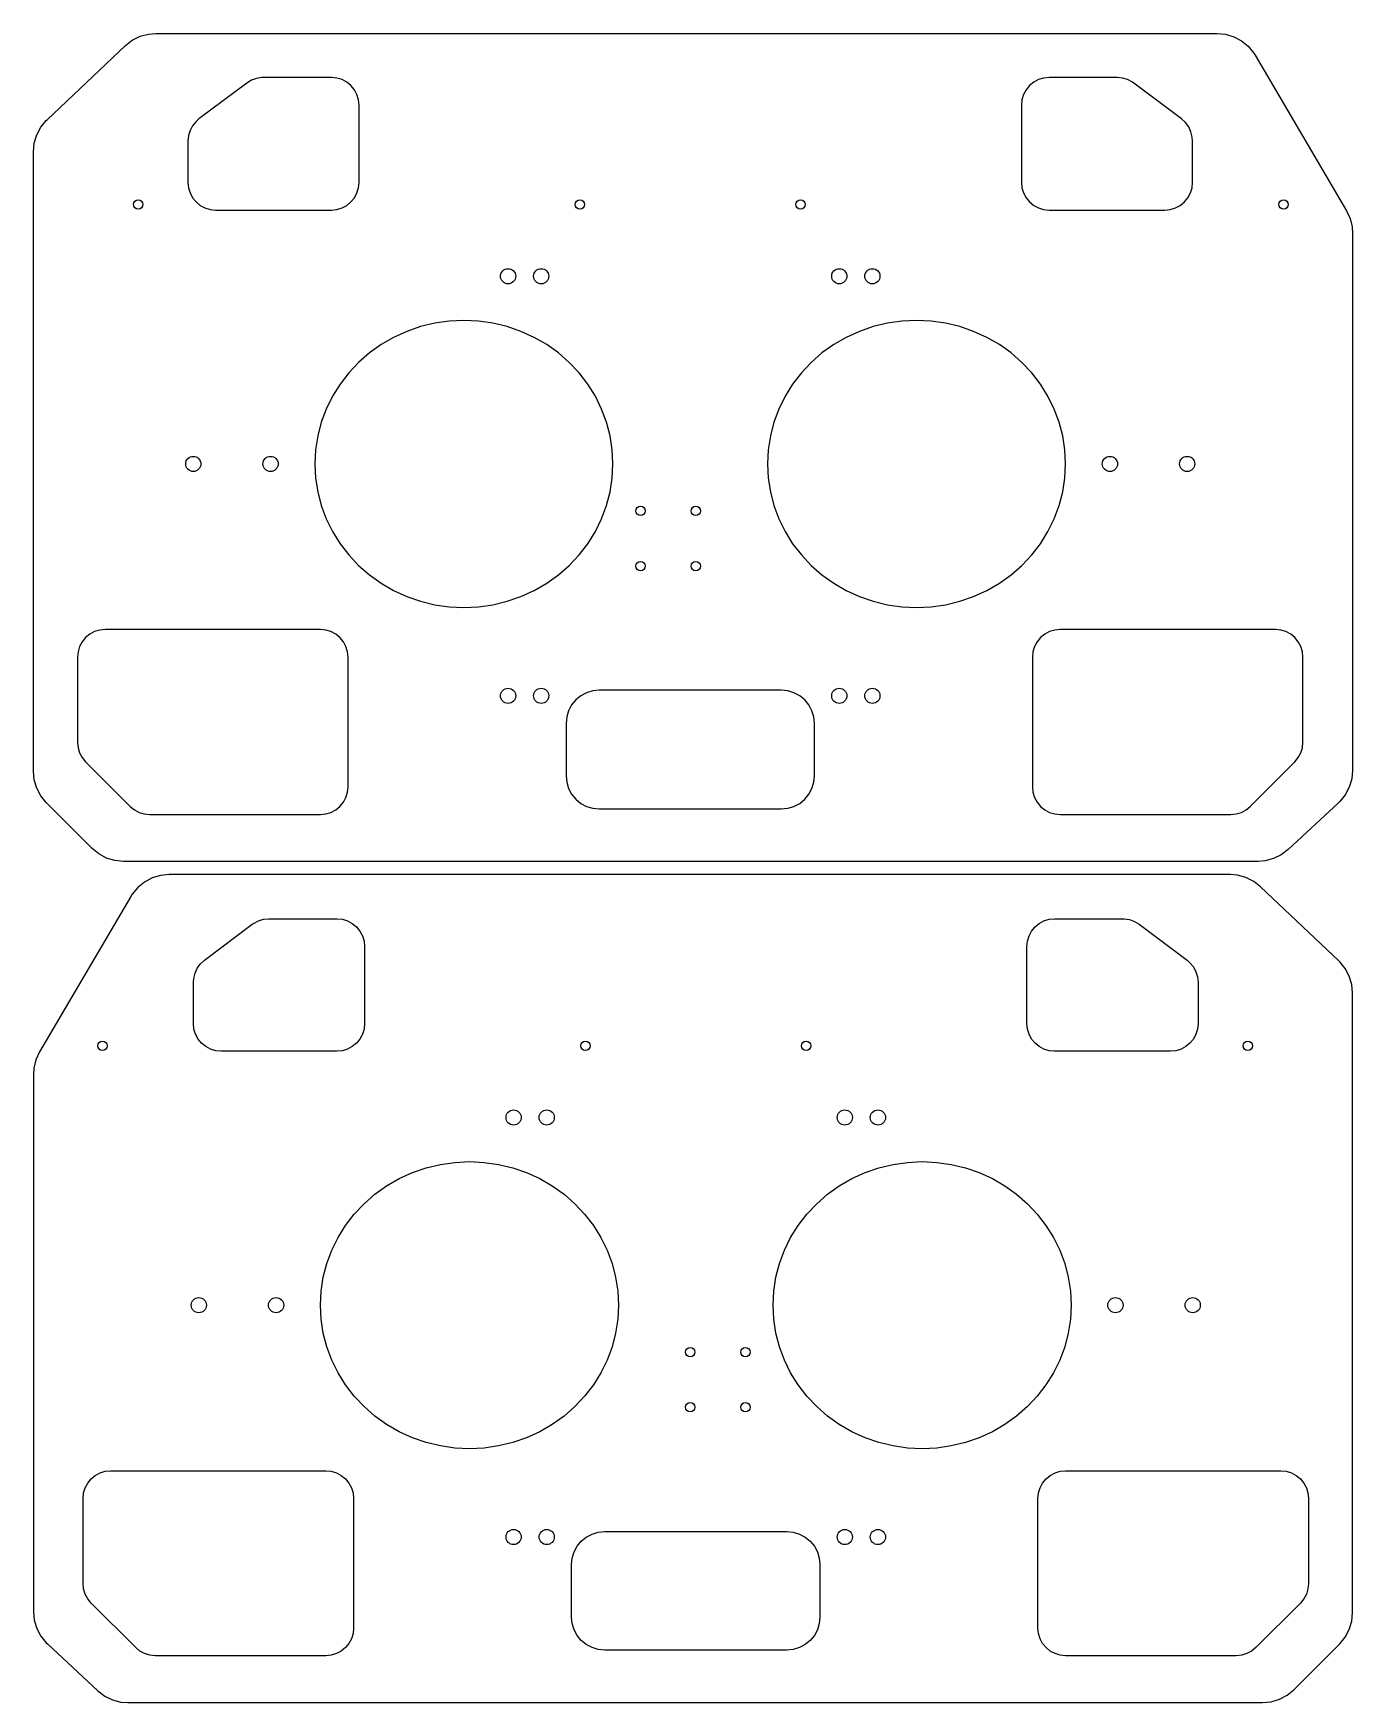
# Model space of a CAD drawing. Header units: millimetres. Extents: x 66 to 544, y 2 to 607.
import ezdxf

# ---------------------------------------------------------------- set-up
doc = ezdxf.new("R2010")
doc.units = ezdxf.units.MM

msp = doc.modelspace()

# ---------------------------------------------------------------- linework, layer by layer
for points in [[(95.31, 307.51), (92.3, 308.42), (89.54, 309.9), (87.11, 311.89), (70.49, 328.51), (68.5, 330.94), (67.02, 333.7), (66.11, 336.71), (65.8, 339.83), (65.8, 564.32), (66.11, 567.44), (67.02, 570.44), (68.5, 573.21), (70.49, 575.63), (70.8, 575.93), (99.17, 602.82), (101.65, 604.74), (104.45, 606.14), (107.48, 606.97), (110.18, 607.2), (494.65, 607.2), (497.77, 606.89), (500.77, 605.98), (503.54, 604.5), (505.96, 602.51), (507.95, 600.09), (508.44, 599.31), (541.59, 542.96), (542.91, 540.11), (543.65, 537.06), (543.8, 534.84), (543.8, 340.18), (543.49, 337.06), (542.58, 334.05), (541.1, 331.29), (539.11, 328.86), (538.69, 328.45), (520.4, 311.48), (517.91, 309.58), (515.09, 308.2), (512.06, 307.4), (509.52, 307.2), (98.43, 307.2)], [(173.8, 543.2), (175.75, 543.39), (177.63, 543.96), (179.36, 544.89), (180.87, 546.13), (182.11, 547.64), (183.04, 549.37), (183.61, 551.25), (183.8, 553.2), (183.8, 581.2), (183.61, 583.15), (183.04, 585.03), (182.11, 586.76), (180.87, 588.27), (179.36, 589.51), (177.63, 590.44), (175.75, 591.01), (173.8, 591.2), (149.13, 591.2), (148.59, 591.19), (146.65, 590.89), (144.81, 590.22), (143.13, 589.2), (125.8, 576.2), (124.73, 575.27), (123.49, 573.76), (122.56, 572.03), (121.99, 570.15), (121.8, 568.2), (121.8, 553.2), (121.99, 551.25), (122.56, 549.37), (123.49, 547.64), (124.73, 546.13), (126.24, 544.89), (127.97, 543.96), (129.85, 543.39), (131.8, 543.2)], [(477.75, 543.39), (479.63, 543.96), (481.36, 544.89), (482.87, 546.13), (484.11, 547.64), (485.04, 549.37), (485.61, 551.25), (485.8, 553.2), (485.8, 568.2), (485.7, 569.61), (485.23, 571.52), (484.4, 573.29), (483.25, 574.88), (481.8, 576.2), (464.47, 589.2), (464.02, 589.51), (462.29, 590.44), (460.42, 591.01), (458.47, 591.2), (433.8, 591.2), (431.85, 591.01), (429.97, 590.44), (428.24, 589.51), (426.73, 588.27), (425.49, 586.76), (424.56, 585.03), (423.99, 583.15), (423.8, 581.2), (423.8, 553.2), (423.99, 551.25), (424.56, 549.37), (425.49, 547.64), (426.73, 546.13), (428.24, 544.89), (429.97, 543.96), (431.85, 543.39), (433.8, 543.2), (475.8, 543.2)], [(227.09, 399.45), (232.33, 400.2), (237.48, 401.44), (242.46, 403.16), (247.26, 405.34), (251.8, 407.96), (256.06, 411), (259.98, 414.43), (263.54, 418.21), (266.7, 422.31), (269.42, 426.69), (271.69, 431.3), (273.47, 436.11), (274.76, 441.06), (275.54, 446.1), (275.8, 451.2), (275.54, 456.3), (274.76, 461.34), (273.47, 466.29), (271.69, 471.1), (269.42, 475.71), (266.7, 480.09), (263.54, 484.19), (259.98, 487.97), (256.06, 491.4), (251.8, 494.44), (247.26, 497.06), (242.46, 499.24), (237.48, 500.96), (232.33, 502.2), (227.09, 502.95), (221.8, 503.2), (216.51, 502.95), (211.27, 502.2), (206.12, 500.96), (201.14, 499.24), (196.34, 497.06), (191.8, 494.44), (187.54, 491.4), (183.62, 487.97), (180.06, 484.19), (176.9, 480.09), (174.18, 475.71), (171.91, 471.1), (170.13, 466.29), (168.84, 461.34), (168.06, 456.3), (167.8, 451.2), (168.06, 446.1), (168.84, 441.06), (170.13, 436.11), (171.91, 431.3), (174.18, 426.69), (176.9, 422.31), (180.06, 418.21), (183.62, 414.43), (187.54, 411), (191.8, 407.96), (196.34, 405.34), (201.14, 403.16), (206.12, 401.44), (211.27, 400.2), (216.51, 399.45), (221.8, 399.2)], [(391.09, 399.45), (396.33, 400.2), (401.48, 401.44), (406.46, 403.16), (411.26, 405.34), (415.8, 407.96), (420.06, 411), (423.98, 414.43), (427.54, 418.21), (430.7, 422.31), (433.42, 426.69), (435.69, 431.3), (437.47, 436.11), (438.76, 441.06), (439.54, 446.1), (439.8, 451.2), (439.54, 456.3), (438.76, 461.34), (437.47, 466.29), (435.69, 471.1), (433.42, 475.71), (430.7, 480.09), (427.54, 484.19), (423.98, 487.97), (420.06, 491.4), (415.8, 494.44), (411.26, 497.06), (406.46, 499.24), (401.48, 500.96), (396.33, 502.2), (391.09, 502.95), (385.8, 503.2), (380.51, 502.95), (375.27, 502.2), (370.12, 500.96), (365.14, 499.24), (360.34, 497.06), (355.8, 494.44), (351.54, 491.4), (347.62, 487.97), (344.06, 484.19), (340.9, 480.09), (338.18, 475.71), (335.91, 471.1), (334.13, 466.29), (332.84, 461.34), (332.06, 456.3), (331.8, 451.2), (332.06, 446.1), (332.84, 441.06), (334.13, 436.11), (335.91, 431.3), (338.18, 426.69), (340.9, 422.31), (344.06, 418.21), (347.62, 414.43), (351.54, 411), (355.8, 407.96), (360.34, 405.34), (365.14, 403.16), (370.12, 401.44), (375.27, 400.2), (380.51, 399.45), (385.8, 399.2)], [(171.75, 324.39), (173.63, 324.96), (175.36, 325.89), (176.87, 327.13), (178.11, 328.64), (179.04, 330.37), (179.61, 332.25), (179.8, 334.2), (179.8, 381.2), (179.61, 383.15), (179.04, 385.03), (178.11, 386.76), (176.87, 388.27), (175.36, 389.51), (173.63, 390.44), (171.75, 391.01), (169.8, 391.2), (91.8, 391.2), (89.85, 391.01), (87.97, 390.44), (86.24, 389.51), (84.73, 388.27), (83.49, 386.76), (82.56, 385.03), (81.99, 383.15), (81.8, 381.2), (81.8, 350.34), (81.99, 348.39), (82.56, 346.52), (83.49, 344.79), (84.73, 343.27), (100.87, 327.13), (102.39, 325.89), (104.12, 324.96), (105.99, 324.39), (107.94, 324.2), (169.8, 324.2)], [(501.61, 324.39), (503.48, 324.96), (505.21, 325.89), (506.73, 327.13), (522.87, 343.27), (524.11, 344.79), (525.04, 346.52), (525.61, 348.39), (525.8, 350.34), (525.8, 381.2), (525.61, 383.15), (525.04, 385.03), (524.11, 386.76), (522.87, 388.27), (521.36, 389.51), (519.63, 390.44), (517.75, 391.01), (515.8, 391.2), (437.8, 391.2), (435.85, 391.01), (433.97, 390.44), (432.24, 389.51), (430.73, 388.27), (429.49, 386.76), (428.56, 385.03), (427.99, 383.15), (427.8, 381.2), (427.8, 334.2), (427.99, 332.25), (428.56, 330.37), (429.49, 328.64), (430.73, 327.13), (432.24, 325.89), (433.97, 324.96), (435.85, 324.39), (437.8, 324.2), (499.66, 324.2)], [(339.14, 326.43), (341.39, 327.11), (343.47, 328.22), (345.29, 329.71), (346.78, 331.53), (347.89, 333.61), (348.57, 335.86), (348.8, 338.2), (348.8, 357.2), (348.57, 359.54), (347.89, 361.79), (346.78, 363.87), (345.29, 365.69), (343.47, 367.18), (341.39, 368.29), (339.14, 368.97), (336.8, 369.2), (270.8, 369.2), (268.46, 368.97), (266.21, 368.29), (264.13, 367.18), (262.31, 365.69), (260.82, 363.87), (259.71, 361.79), (259.03, 359.54), (258.8, 357.2), (258.8, 338.2), (259.03, 335.86), (259.71, 333.61), (260.82, 331.53), (262.31, 329.71), (264.13, 328.22), (266.21, 327.11), (268.46, 326.43), (270.8, 326.2), (336.8, 326.2)], [(514.29, 2.71), (517.3, 3.62), (520.06, 5.1), (522.49, 7.09), (539.11, 23.71), (541.1, 26.14), (542.58, 28.9), (543.49, 31.91), (543.8, 35.03), (543.8, 259.52), (543.49, 262.64), (542.58, 265.64), (541.1, 268.41), (539.11, 270.83), (538.8, 271.13), (510.43, 298.02), (507.95, 299.94), (505.15, 301.34), (502.12, 302.17), (499.42, 302.4), (114.95, 302.4), (111.83, 302.09), (108.83, 301.18), (106.06, 299.7), (103.64, 297.71), (101.65, 295.29), (101.16, 294.51), (68.01, 238.16), (66.69, 235.31), (65.95, 232.26), (65.8, 230.04), (65.8, 35.38), (66.11, 32.26), (67.02, 29.25), (68.5, 26.49), (70.49, 24.06), (70.91, 23.65), (89.2, 6.68), (91.69, 4.78), (94.51, 3.4), (97.54, 2.6), (100.08, 2.4), (511.17, 2.4)], [(131.85, 238.59), (129.97, 239.16), (128.24, 240.09), (126.73, 241.33), (125.49, 242.84), (124.56, 244.57), (123.99, 246.45), (123.8, 248.4), (123.8, 263.4), (123.9, 264.81), (124.37, 266.72), (125.2, 268.49), (126.35, 270.08), (127.8, 271.4), (145.13, 284.4), (145.58, 284.71), (147.31, 285.64), (149.18, 286.21), (151.13, 286.4), (175.8, 286.4), (177.75, 286.21), (179.63, 285.64), (181.36, 284.71), (182.87, 283.47), (184.11, 281.96), (185.04, 280.23), (185.61, 278.35), (185.8, 276.4), (185.8, 248.4), (185.61, 246.45), (185.04, 244.57), (184.11, 242.84), (182.87, 241.33), (181.36, 240.09), (179.63, 239.16), (177.75, 238.59), (175.8, 238.4), (133.8, 238.4)], [(435.8, 238.4), (433.85, 238.59), (431.97, 239.16), (430.24, 240.09), (428.73, 241.33), (427.49, 242.84), (426.56, 244.57), (425.99, 246.45), (425.8, 248.4), (425.8, 276.4), (425.99, 278.35), (426.56, 280.23), (427.49, 281.96), (428.73, 283.47), (430.24, 284.71), (431.97, 285.64), (433.85, 286.21), (435.8, 286.4), (460.47, 286.4), (461.01, 286.39), (462.95, 286.09), (464.79, 285.42), (466.47, 284.4), (483.8, 271.4), (484.87, 270.47), (486.11, 268.96), (487.04, 267.23), (487.61, 265.35), (487.8, 263.4), (487.8, 248.4), (487.61, 246.45), (487.04, 244.57), (486.11, 242.84), (484.87, 241.33), (483.36, 240.09), (481.63, 239.16), (479.75, 238.59), (477.8, 238.4)], [(218.51, 94.65), (213.27, 95.4), (208.12, 96.64), (203.14, 98.36), (198.34, 100.54), (193.8, 103.16), (189.54, 106.2), (185.62, 109.63), (182.06, 113.41), (178.9, 117.51), (176.18, 121.89), (173.91, 126.5), (172.13, 131.31), (170.84, 136.26), (170.06, 141.3), (169.8, 146.4), (170.06, 151.5), (170.84, 156.54), (172.13, 161.49), (173.91, 166.3), (176.18, 170.91), (178.9, 175.29), (182.06, 179.39), (185.62, 183.17), (189.54, 186.6), (193.8, 189.64), (198.34, 192.26), (203.14, 194.44), (208.12, 196.16), (213.27, 197.4), (218.51, 198.15), (223.8, 198.4), (229.09, 198.15), (234.33, 197.4), (239.48, 196.16), (244.46, 194.44), (249.26, 192.26), (253.8, 189.64), (258.06, 186.6), (261.98, 183.17), (265.54, 179.39), (268.7, 175.29), (271.42, 170.91), (273.69, 166.3), (275.47, 161.49), (276.76, 156.54), (277.54, 151.5), (277.8, 146.4), (277.54, 141.3), (276.76, 136.26), (275.47, 131.31), (273.69, 126.5), (271.42, 121.89), (268.7, 117.51), (265.54, 113.41), (261.98, 109.63), (258.06, 106.2), (253.8, 103.16), (249.26, 100.54), (244.46, 98.36), (239.48, 96.64), (234.33, 95.4), (229.09, 94.65), (223.8, 94.4)], [(382.51, 94.65), (377.27, 95.4), (372.12, 96.64), (367.14, 98.36), (362.34, 100.54), (357.8, 103.16), (353.54, 106.2), (349.62, 109.63), (346.06, 113.41), (342.9, 117.51), (340.18, 121.89), (337.91, 126.5), (336.13, 131.31), (334.84, 136.26), (334.06, 141.3), (333.8, 146.4), (334.06, 151.5), (334.84, 156.54), (336.13, 161.49), (337.91, 166.3), (340.18, 170.91), (342.9, 175.29), (346.06, 179.39), (349.62, 183.17), (353.54, 186.6), (357.8, 189.64), (362.34, 192.26), (367.14, 194.44), (372.12, 196.16), (377.27, 197.4), (382.51, 198.15), (387.8, 198.4), (393.09, 198.15), (398.33, 197.4), (403.48, 196.16), (408.46, 194.44), (413.26, 192.26), (417.8, 189.64), (422.06, 186.6), (425.98, 183.17), (429.54, 179.39), (432.7, 175.29), (435.42, 170.91), (437.69, 166.3), (439.47, 161.49), (440.76, 156.54), (441.54, 151.5), (441.8, 146.4), (441.54, 141.3), (440.76, 136.26), (439.47, 131.31), (437.69, 126.5), (435.42, 121.89), (432.7, 117.51), (429.54, 113.41), (425.98, 109.63), (422.06, 106.2), (417.8, 103.16), (413.26, 100.54), (408.46, 98.36), (403.48, 96.64), (398.33, 95.4), (393.09, 94.65), (387.8, 94.4)], [(107.99, 19.59), (106.12, 20.16), (104.39, 21.09), (102.87, 22.33), (86.73, 38.47), (85.49, 39.99), (84.56, 41.72), (83.99, 43.59), (83.8, 45.54), (83.8, 76.4), (83.99, 78.35), (84.56, 80.23), (85.49, 81.96), (86.73, 83.47), (88.24, 84.71), (89.97, 85.64), (91.85, 86.21), (93.8, 86.4), (171.8, 86.4), (173.75, 86.21), (175.63, 85.64), (177.36, 84.71), (178.87, 83.47), (180.11, 81.96), (181.04, 80.23), (181.61, 78.35), (181.8, 76.4), (181.8, 29.4), (181.61, 27.45), (181.04, 25.57), (180.11, 23.84), (178.87, 22.33), (177.36, 21.09), (175.63, 20.16), (173.75, 19.59), (171.8, 19.4), (109.94, 19.4)], [(437.85, 19.59), (435.97, 20.16), (434.24, 21.09), (432.73, 22.33), (431.49, 23.84), (430.56, 25.57), (429.99, 27.45), (429.8, 29.4), (429.8, 76.4), (429.99, 78.35), (430.56, 80.23), (431.49, 81.96), (432.73, 83.47), (434.24, 84.71), (435.97, 85.64), (437.85, 86.21), (439.8, 86.4), (517.8, 86.4), (519.75, 86.21), (521.63, 85.64), (523.36, 84.71), (524.87, 83.47), (526.11, 81.96), (527.04, 80.23), (527.61, 78.35), (527.8, 76.4), (527.8, 45.54), (527.61, 43.59), (527.04, 41.72), (526.11, 39.99), (524.87, 38.47), (508.73, 22.33), (507.21, 21.09), (505.48, 20.16), (503.61, 19.59), (501.66, 19.4), (439.8, 19.4)], [(270.46, 21.63), (268.21, 22.31), (266.13, 23.42), (264.31, 24.91), (262.82, 26.73), (261.71, 28.81), (261.03, 31.06), (260.8, 33.4), (260.8, 52.4), (261.03, 54.74), (261.71, 56.99), (262.82, 59.07), (264.31, 60.89), (266.13, 62.38), (268.21, 63.49), (270.46, 64.17), (272.8, 64.4), (338.8, 64.4), (341.14, 64.17), (343.39, 63.49), (345.47, 62.38), (347.29, 60.89), (348.78, 59.07), (349.89, 56.99), (350.57, 54.74), (350.8, 52.4), (350.8, 33.4), (350.57, 31.06), (349.89, 28.81), (348.78, 26.73), (347.29, 24.91), (345.47, 23.42), (343.39, 22.31), (341.14, 21.63), (338.8, 21.4), (272.8, 21.4)]]:
    msp.add_lwpolyline(points, close=True)
for centre, radius in [((103.8, 545.2), 1.7), ((263.8, 545.2), 1.7), ((343.8, 545.2), 1.7), ((518.8, 545.2), 1.7), ((237.8, 519.2), 2.75), ((249.8, 519.2), 2.75), ((357.8, 519.2), 2.75), ((369.8, 519.2), 2.75), ((123.74, 451.2), 2.75), ((151.74, 451.2), 2.75), ((455.86, 451.2), 2.75), ((483.86, 451.2), 2.75), ((285.8, 434.2), 1.7), ((305.8, 434.2), 1.7), ((285.8, 414.2), 1.7), ((305.8, 414.2), 1.7), ((237.8, 367.2), 2.75), ((249.8, 367.2), 2.75), ((357.8, 367.2), 2.75), ((369.8, 367.2), 2.75), ((90.8, 240.4), 1.7), ((265.8, 240.4), 1.7), ((345.8, 240.4), 1.7), ((505.8, 240.4), 1.7), ((239.8, 214.4), 2.75), ((251.8, 214.4), 2.75), ((359.8, 214.4), 2.75), ((371.8, 214.4), 2.75), ((125.74, 146.4), 2.75), ((153.74, 146.4), 2.75), ((457.86, 146.4), 2.75), ((485.86, 146.4), 2.75), ((303.8, 129.4), 1.7), ((323.8, 129.4), 1.7), ((303.8, 109.4), 1.7), ((323.8, 109.4), 1.7), ((239.8, 62.4), 2.75), ((251.8, 62.4), 2.75), ((359.8, 62.4), 2.75), ((371.8, 62.4), 2.75)]:
    msp.add_circle(centre, radius)

doc.saveas('drawing.dxf')
